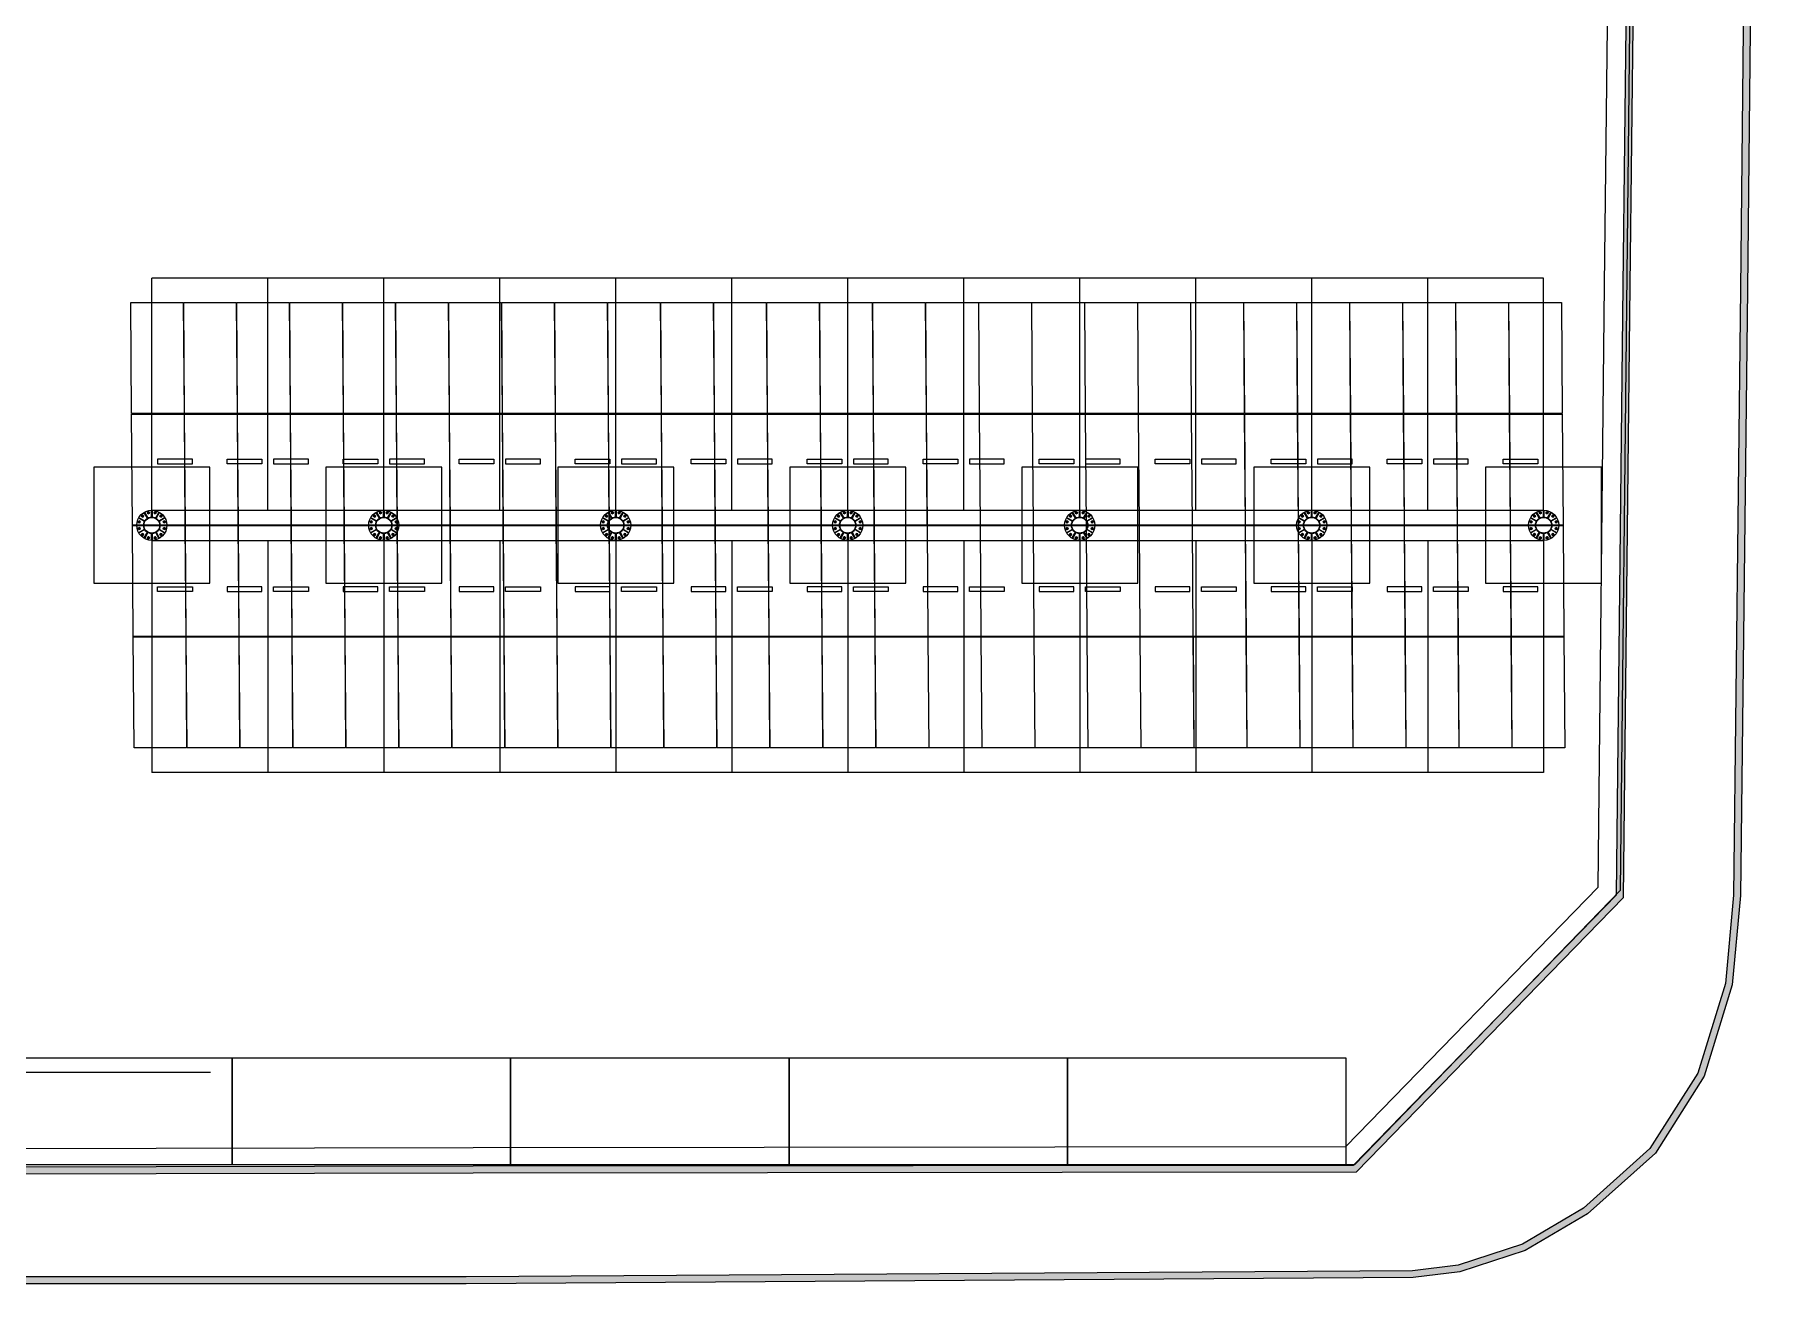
# Model space of a CAD drawing. Header units: millimetres. Extents: x 10297564 to 11610295, y -9287743 to -8409454.
# Drawn here: x 10778562 to 10815825, y -8914946 to -8888024 of the extents above; entities that cross this region are included whole.
import ezdxf

# ---------------------------------------------------------------- set-up
doc = ezdxf.new("R2010")
doc.units = ezdxf.units.MM
doc.header["$LTSCALE"] = 100
doc.layers.add('E-BACK', color=8, linetype='Continuous')
doc.layers.add('module', color=5, linetype='Continuous')

# ---------------------------------------------------------------- blocks, each defined once
blk = doc.blocks.new('ANCHOR_BOLT-PLAN-M24')
at = {"layer": 'E-BACK'}
for p, q in [((-26, 0), (26, 0)), ((-20, -4), (-18, 3)), ((0, 21), (-18, 10)), ((-18, 10), (-18, -10)), ((-13, 16), (-15, 12)), ((-13, 16), (-6, 17)), ((0, 26), (0, -26)), ((18, 10), (0, 21)), ((7, 20), (3, 19)), ((7, 20), (12, 14)), ((18, -10), (18, 10)), ((20, 4), (18, 7)), ((20, 4), (18, -3)), ((-20, -4), (-18, -7)), ((-18, -10), (0, -21)), ((-7, -20), (-12, -14)), ((-7, -20), (-3, -19)), ((0, -21), (18, -10)), ((13, -16), (6, -17)), ((13, -16), (15, -12))]:
    blk.add_line(p, q, dxfattribs=at)
for radius in [22, 12]:
    blk.add_circle((0, 0), radius, dxfattribs=at)
blk = doc.blocks.new('Arrow_Circle')
blk.add_circle((0, 0), 1)

msp = doc.modelspace()

# ---------------------------------------------------------------- hatches: boundary and pattern name
at = {"layer": 'E-BACK'}
h = msp.add_hatch(color=256, dxfattribs=at)
h.dxf.hatch_style = 1
h.paths.add_polyline_path([(10754972.2, -8914625.2), (10753359.7, -8912616.9), (10753401.9, -8912461.9), (10788013.7, -8912395.1), (10806992, -8912374.1), (10812659.3, -8906553.1), (10812799.4, -8893426), (10812994.8, -8877103.4), (10813205.5, -8860934.7), (10804992, -8853118.2), (10785278, -8853111.4), (10781653.4, -8853037.1), (10781673, -8852913), (10783439.7, -8850898.9), (10783912.2, -8850594.9), (10784209.8, -8850575.3), (10805334, -8850621.4), (10807001, -8850730.4), (10808546.4, -8851157.4), (10810122.2, -8851858.4), (10811654.8, -8852934.4), (10813387.6, -8854677.7), (10814704.7, -8856815.2), (10815393.6, -8858399.6), (10815825.1, -8860899), (10815644.2, -8877289.2), (10815483, -8893505.7), (10815329.7, -8906569.4), (10815154.5, -8908493), (10814549.5, -8910459.3), (10813495.7, -8912116), (10812034.7, -8913426.6), (10810691.3, -8914218.2), (10809278.5, -8914676.3), (10808273.1, -8914800.4), (10787863.6, -8914929.9), (10755702.2, -8914945.6), (10755210.5, -8914769)])
h.paths.add_polyline_path([(10755072.4, -8914510.5), (10753547.8, -8912611.6), (10788013.9, -8912545.1), (10807055.4, -8912524.1), (10812808.7, -8906614.7), (10812949.4, -8893427.7), (10813144.8, -8877105.2), (10813356.3, -8860871.2), (10805051.9, -8852968.2), (10785279.6, -8852961.4), (10781891, -8852891.9), (10783538.5, -8851013.6), (10783960.7, -8850742), (10784214.6, -8850725.3), (10805328.9, -8850771.4), (10806975.8, -8850879), (10808495.7, -8851299), (10810047.9, -8851989.5), (10811557.7, -8853049.6), (10813269, -8854771.2), (10814571.4, -8856884.8), (10815248.9, -8858442.8), (10815674.9, -8860911), (10815494.2, -8877287.7), (10815333.1, -8893504.1), (10815179.8, -8906561.7), (10815006.5, -8908463.8), (10814412.1, -8910395.9), (10813380.2, -8912018.1), (10811945.7, -8913305), (10810629.4, -8914080.6), (10809245.9, -8914529.2), (10808263.4, -8914650.5), (10787863.1, -8914779.9), (10755728.3, -8914795.6), (10755275.3, -8914632.8)], flags=16)

# ---------------------------------------------------------------- linework, layer by layer
for p, q in [((10813232.5, -8860880.6), (10812736.4, -8906458.5)), ((10812399.4, -8893421.5), (10812594.8, -8877098.4)), ((10812799.4, -8893426), (10812994.8, -8877103.4)), ((10812949.4, -8893427.7), (10813144.8, -8877105.2)), ((10815494.2, -8877287.7), (10815333.1, -8893504.1)), ((10815644.2, -8877289.2), (10815483, -8893505.7)), ((10812261, -8906388.8), (10812399.4, -8893421.5)), ((10812659.3, -8906553.1), (10812799.4, -8893426)), ((10812808.7, -8906614.7), (10812949.4, -8893427.7)), ((10815333.1, -8893504.1), (10815179.8, -8906561.7)), ((10815483, -8893505.7), (10815329.7, -8906569.4)), ((10806823, -8911974.3), (10812261, -8906388.8)), ((10806992, -8912374.1), (10812659.3, -8906553.1)), ((10812736.4, -8906458.5), (10807008.4, -8912367.8)), ((10815179.8, -8906561.7), (10815006.5, -8908463.8)), ((10815329.7, -8906569.4), (10815154.5, -8908493)), ((10807055.4, -8912524.1), (10812808.7, -8906614.7)), ((10815006.5, -8908463.8), (10814412.1, -8910395.9)), ((10815154.5, -8908493), (10814549.5, -8910459.3)), ((10814412.1, -8910395.9), (10813380.2, -8912018.1)), ((10814549.5, -8910459.3), (10813495.7, -8912116)), ((10753401.1, -8912061.9), (10788013.1, -8911995.1)), ((10788013.1, -8911995.1), (10806823, -8911974.3)), ((10813380.2, -8912018.1), (10811945.7, -8913305)), ((10813495.7, -8912116), (10812034.7, -8913426.6)), ((10807008.4, -8912367.8), (10740912.7, -8912367.8)), ((10753401.9, -8912461.9), (10788013.7, -8912395.1)), ((10788013.7, -8912395.1), (10806992, -8912374.1)), ((10788013.9, -8912545.1), (10807055.4, -8912524.1)), ((10753547.8, -8912611.6), (10788013.9, -8912545.1)), ((10811945.7, -8913305), (10810629.4, -8914080.6)), ((10812034.7, -8913426.6), (10810691.3, -8914218.2)), ((10810629.4, -8914080.6), (10809245.9, -8914529.2)), ((10810691.3, -8914218.2), (10809278.5, -8914676.3)), ((10808263.4, -8914650.5), (10787863.1, -8914779.9)), ((10809245.9, -8914529.2), (10808263.4, -8914650.5)), ((10809278.5, -8914676.3), (10808273.1, -8914800.4)), ((10787863.6, -8914929.9), (10755702.2, -8914945.6)), ((10787863.1, -8914779.9), (10755728.3, -8914795.6)), ((10808273.1, -8914800.4), (10787863.6, -8914929.9))]:
    msp.add_line(p, q, dxfattribs=at)
at = {"layer": 'E-BACK', "linetype": 'ByBlock', "ltscale": 1.8}
for p, q in [((10783588.4, -8893268.1), (10781088.4, -8893268.1)), ((10781088.4, -8898268.1), (10781088.4, -8893268.1)), ((10783588.4, -8898268.1), (10783588.4, -8893268.1)), ((10786088.4, -8893268.1), (10783588.4, -8893268.1)), ((10783588.4, -8898268.1), (10783588.4, -8893268.1)), ((10786088.4, -8898268.1), (10786088.4, -8893268.1)), ((10788588.4, -8893268.1), (10786088.4, -8893268.1)), ((10786088.4, -8898268.1), (10786088.4, -8893268.1)), ((10788588.4, -8898268.1), (10788588.4, -8893268.1)), ((10791088.4, -8893268.1), (10788588.4, -8893268.1)), ((10788588.4, -8898268.1), (10788588.4, -8893268.1)), ((10791088.4, -8898268.1), (10791088.4, -8893268.1)), ((10793588.4, -8893268.1), (10791088.4, -8893268.1)), ((10791088.4, -8898268.1), (10791088.4, -8893268.1)), ((10793588.4, -8898268.1), (10793588.4, -8893268.1)), ((10796088.4, -8893268.1), (10793588.4, -8893268.1)), ((10793588.4, -8898268.1), (10793588.4, -8893268.1)), ((10796088.4, -8898268.1), (10796088.4, -8893268.1)), ((10798588.4, -8893268.1), (10796088.4, -8893268.1)), ((10796088.4, -8898268.1), (10796088.4, -8893268.1)), ((10798588.4, -8898268.1), (10798588.4, -8893268.1)), ((10801088.4, -8893268.1), (10798588.4, -8893268.1)), ((10798588.4, -8898268.1), (10798588.4, -8893268.1)), ((10801088.4, -8898268.1), (10801088.4, -8893268.1)), ((10803588.4, -8893268.1), (10801088.4, -8893268.1)), ((10801088.4, -8898268.1), (10801088.4, -8893268.1)), ((10803588.4, -8898268.1), (10803588.4, -8893268.1)), ((10806088.4, -8893268.1), (10803588.4, -8893268.1)), ((10803588.4, -8898268.1), (10803588.4, -8893268.1)), ((10806088.4, -8898268.1), (10806088.4, -8893268.1)), ((10808588.4, -8893268.1), (10806088.4, -8893268.1)), ((10806088.4, -8898268.1), (10806088.4, -8893268.1)), ((10808588.4, -8898268.1), (10808588.4, -8893268.1)), ((10811088.4, -8893268.1), (10808588.4, -8893268.1)), ((10808588.4, -8898268.1), (10808588.4, -8893268.1)), ((10811088.4, -8898268.1), (10811088.4, -8893268.1)), ((10781963.4, -8897168.1), (10781213.4, -8897168.1)), ((10781213.4, -8897168.1), (10781213.4, -8897268.1)), ((10781963.4, -8897268.1), (10781963.4, -8897168.1)), ((10782713.4, -8897168.1), (10783463.4, -8897168.1)), ((10782713.4, -8897268.1), (10782713.4, -8897168.1)), ((10783463.4, -8897168.1), (10783463.4, -8897268.1)), ((10784463.4, -8897168.1), (10783713.4, -8897168.1)), ((10783713.4, -8897168.1), (10783713.4, -8897268.1)), ((10784463.4, -8897268.1), (10784463.4, -8897168.1)), ((10785213.4, -8897168.1), (10785963.4, -8897168.1)), ((10785213.4, -8897268.1), (10785213.4, -8897168.1)), ((10785963.4, -8897168.1), (10785963.4, -8897268.1)), ((10786963.4, -8897168.1), (10786213.4, -8897168.1)), ((10786213.4, -8897168.1), (10786213.4, -8897268.1)), ((10786963.4, -8897268.1), (10786963.4, -8897168.1)), ((10787713.4, -8897168.1), (10788463.4, -8897168.1)), ((10787713.4, -8897268.1), (10787713.4, -8897168.1)), ((10788463.4, -8897168.1), (10788463.4, -8897268.1)), ((10789463.4, -8897168.1), (10788713.4, -8897168.1)), ((10788713.4, -8897168.1), (10788713.4, -8897268.1)), ((10789463.4, -8897268.1), (10789463.4, -8897168.1)), ((10790213.4, -8897168.1), (10790963.4, -8897168.1)), ((10790213.4, -8897268.1), (10790213.4, -8897168.1)), ((10790963.4, -8897168.1), (10790963.4, -8897268.1)), ((10791963.4, -8897168.1), (10791213.4, -8897168.1)), ((10791213.4, -8897168.1), (10791213.4, -8897268.1)), ((10791963.4, -8897268.1), (10791963.4, -8897168.1)), ((10792713.4, -8897168.1), (10793463.4, -8897168.1)), ((10792713.4, -8897268.1), (10792713.4, -8897168.1)), ((10793463.4, -8897168.1), (10793463.4, -8897268.1)), ((10794463.4, -8897168.1), (10793713.4, -8897168.1)), ((10793713.4, -8897168.1), (10793713.4, -8897268.1)), ((10794463.4, -8897268.1), (10794463.4, -8897168.1)), ((10795213.4, -8897168.1), (10795963.4, -8897168.1)), ((10795213.4, -8897268.1), (10795213.4, -8897168.1)), ((10795963.4, -8897168.1), (10795963.4, -8897268.1)), ((10796963.4, -8897168.1), (10796213.4, -8897168.1)), ((10796213.4, -8897168.1), (10796213.4, -8897268.1)), ((10796963.4, -8897268.1), (10796963.4, -8897168.1)), ((10797713.4, -8897168.1), (10798463.4, -8897168.1)), ((10797713.4, -8897268.1), (10797713.4, -8897168.1)), ((10798463.4, -8897168.1), (10798463.4, -8897268.1)), ((10799463.4, -8897168.1), (10798713.4, -8897168.1)), ((10798713.4, -8897168.1), (10798713.4, -8897268.1)), ((10799463.4, -8897268.1), (10799463.4, -8897168.1)), ((10800213.4, -8897168.1), (10800963.4, -8897168.1)), ((10800213.4, -8897268.1), (10800213.4, -8897168.1)), ((10800963.4, -8897168.1), (10800963.4, -8897268.1)), ((10801963.4, -8897168.1), (10801213.4, -8897168.1)), ((10801213.4, -8897168.1), (10801213.4, -8897268.1)), ((10801963.4, -8897268.1), (10801963.4, -8897168.1)), ((10802713.4, -8897168.1), (10803463.4, -8897168.1)), ((10802713.4, -8897268.1), (10802713.4, -8897168.1)), ((10803463.4, -8897168.1), (10803463.4, -8897268.1)), ((10804463.4, -8897168.1), (10803713.4, -8897168.1)), ((10803713.4, -8897168.1), (10803713.4, -8897268.1)), ((10804463.4, -8897268.1), (10804463.4, -8897168.1)), ((10805213.4, -8897168.1), (10805963.4, -8897168.1)), ((10805213.4, -8897268.1), (10805213.4, -8897168.1)), ((10805963.4, -8897168.1), (10805963.4, -8897268.1)), ((10806963.4, -8897168.1), (10806213.4, -8897168.1)), ((10806213.4, -8897168.1), (10806213.4, -8897268.1)), ((10806963.4, -8897268.1), (10806963.4, -8897168.1)), ((10807713.4, -8897168.1), (10808463.4, -8897168.1)), ((10807713.4, -8897268.1), (10807713.4, -8897168.1)), ((10808463.4, -8897168.1), (10808463.4, -8897268.1)), ((10809463.4, -8897168.1), (10808713.4, -8897168.1)), ((10808713.4, -8897168.1), (10808713.4, -8897268.1)), ((10809463.4, -8897268.1), (10809463.4, -8897168.1)), ((10810213.4, -8897168.1), (10810963.4, -8897168.1)), ((10810213.4, -8897268.1), (10810213.4, -8897168.1)), ((10810963.4, -8897168.1), (10810963.4, -8897268.1)), ((10781213.4, -8897268.1), (10781963.4, -8897268.1)), ((10783463.4, -8897268.1), (10782713.4, -8897268.1)), ((10783713.4, -8897268.1), (10784463.4, -8897268.1)), ((10785963.4, -8897268.1), (10785213.4, -8897268.1)), ((10786213.4, -8897268.1), (10786963.4, -8897268.1)), ((10788463.4, -8897268.1), (10787713.4, -8897268.1)), ((10788713.4, -8897268.1), (10789463.4, -8897268.1)), ((10790963.4, -8897268.1), (10790213.4, -8897268.1)), ((10791213.4, -8897268.1), (10791963.4, -8897268.1)), ((10793463.4, -8897268.1), (10792713.4, -8897268.1)), ((10793713.4, -8897268.1), (10794463.4, -8897268.1)), ((10795963.4, -8897268.1), (10795213.4, -8897268.1)), ((10796213.4, -8897268.1), (10796963.4, -8897268.1)), ((10798463.4, -8897268.1), (10797713.4, -8897268.1)), ((10798713.4, -8897268.1), (10799463.4, -8897268.1)), ((10800963.4, -8897268.1), (10800213.4, -8897268.1)), ((10801213.4, -8897268.1), (10801963.4, -8897268.1)), ((10803463.4, -8897268.1), (10802713.4, -8897268.1)), ((10803713.4, -8897268.1), (10804463.4, -8897268.1)), ((10805963.4, -8897268.1), (10805213.4, -8897268.1)), ((10806213.4, -8897268.1), (10806963.4, -8897268.1)), ((10808463.4, -8897268.1), (10807713.4, -8897268.1)), ((10808713.4, -8897268.1), (10809463.4, -8897268.1)), ((10810963.4, -8897268.1), (10810213.4, -8897268.1)), ((10781088.4, -8898268.1), (10783588.4, -8898268.1)), ((10783588.4, -8898268.1), (10786088.4, -8898268.1)), ((10786088.4, -8898268.1), (10788588.4, -8898268.1)), ((10788588.4, -8898268.1), (10791088.4, -8898268.1)), ((10791088.4, -8898268.1), (10793588.4, -8898268.1)), ((10793588.4, -8898268.1), (10796088.4, -8898268.1)), ((10796088.4, -8898268.1), (10798588.4, -8898268.1)), ((10798588.4, -8898268.1), (10801088.4, -8898268.1)), ((10801088.4, -8898268.1), (10803588.4, -8898268.1)), ((10803588.4, -8898268.1), (10806088.4, -8898268.1)), ((10806088.4, -8898268.1), (10808588.4, -8898268.1)), ((10808588.4, -8898268.1), (10811088.4, -8898268.1)), ((10781088.4, -8898918.1), (10783588.4, -8898918.1)), ((10781088.4, -8898918.1), (10781088.4, -8903918.1)), ((10783588.4, -8898918.1), (10783588.4, -8903918.1)), ((10783588.4, -8898918.1), (10786088.4, -8898918.1)), ((10783588.4, -8898918.1), (10783588.4, -8903918.1)), ((10786088.4, -8898918.1), (10786088.4, -8903918.1)), ((10786088.4, -8898918.1), (10788588.4, -8898918.1)), ((10786088.4, -8898918.1), (10786088.4, -8903918.1)), ((10788588.4, -8898918.1), (10788588.4, -8903918.1)), ((10788588.4, -8898918.1), (10791088.4, -8898918.1)), ((10788588.4, -8898918.1), (10788588.4, -8903918.1)), ((10791088.4, -8898918.1), (10791088.4, -8903918.1)), ((10791088.4, -8898918.1), (10793588.4, -8898918.1)), ((10791088.4, -8898918.1), (10791088.4, -8903918.1)), ((10793588.4, -8898918.1), (10793588.4, -8903918.1)), ((10793588.4, -8898918.1), (10796088.4, -8898918.1)), ((10793588.4, -8898918.1), (10793588.4, -8903918.1)), ((10796088.4, -8898918.1), (10796088.4, -8903918.1)), ((10796088.4, -8898918.1), (10798588.4, -8898918.1)), ((10796088.4, -8898918.1), (10796088.4, -8903918.1)), ((10798588.4, -8898918.1), (10798588.4, -8903918.1)), ((10798588.4, -8898918.1), (10801088.4, -8898918.1)), ((10798588.4, -8898918.1), (10798588.4, -8903918.1)), ((10801088.4, -8898918.1), (10801088.4, -8903918.1)), ((10801088.4, -8898918.1), (10803588.4, -8898918.1)), ((10801088.4, -8898918.1), (10801088.4, -8903918.1)), ((10803588.4, -8898918.1), (10803588.4, -8903918.1)), ((10803588.4, -8898918.1), (10806088.4, -8898918.1)), ((10803588.4, -8898918.1), (10803588.4, -8903918.1)), ((10806088.4, -8898918.1), (10806088.4, -8903918.1)), ((10806088.4, -8898918.1), (10808588.4, -8898918.1)), ((10806088.4, -8898918.1), (10806088.4, -8903918.1)), ((10808588.4, -8898918.1), (10808588.4, -8903918.1)), ((10808588.4, -8898918.1), (10811088.4, -8898918.1)), ((10808588.4, -8898918.1), (10808588.4, -8903918.1)), ((10811088.4, -8898918.1), (10811088.4, -8903918.1)), ((10781213.4, -8900018.1), (10781213.4, -8899918.1)), ((10781213.4, -8899918.1), (10781963.4, -8899918.1)), ((10781963.4, -8900018.1), (10781213.4, -8900018.1)), ((10781963.4, -8899918.1), (10781963.4, -8900018.1)), ((10783463.4, -8899918.1), (10782713.4, -8899918.1)), ((10782713.4, -8899918.1), (10782713.4, -8900018.1)), ((10782713.4, -8900018.1), (10783463.4, -8900018.1)), ((10783463.4, -8900018.1), (10783463.4, -8899918.1)), ((10783713.4, -8900018.1), (10783713.4, -8899918.1)), ((10783713.4, -8899918.1), (10784463.4, -8899918.1)), ((10784463.4, -8900018.1), (10783713.4, -8900018.1)), ((10784463.4, -8899918.1), (10784463.4, -8900018.1)), ((10785963.4, -8899918.1), (10785213.4, -8899918.1)), ((10785213.4, -8899918.1), (10785213.4, -8900018.1)), ((10785213.4, -8900018.1), (10785963.4, -8900018.1)), ((10785963.4, -8900018.1), (10785963.4, -8899918.1)), ((10786213.4, -8900018.1), (10786213.4, -8899918.1)), ((10786213.4, -8899918.1), (10786963.4, -8899918.1)), ((10786963.4, -8900018.1), (10786213.4, -8900018.1)), ((10786963.4, -8899918.1), (10786963.4, -8900018.1)), ((10788463.4, -8899918.1), (10787713.4, -8899918.1)), ((10787713.4, -8899918.1), (10787713.4, -8900018.1)), ((10787713.4, -8900018.1), (10788463.4, -8900018.1)), ((10788463.4, -8900018.1), (10788463.4, -8899918.1)), ((10788713.4, -8900018.1), (10788713.4, -8899918.1)), ((10788713.4, -8899918.1), (10789463.4, -8899918.1)), ((10789463.4, -8900018.1), (10788713.4, -8900018.1)), ((10789463.4, -8899918.1), (10789463.4, -8900018.1)), ((10790963.4, -8899918.1), (10790213.4, -8899918.1)), ((10790213.4, -8899918.1), (10790213.4, -8900018.1)), ((10790213.4, -8900018.1), (10790963.4, -8900018.1)), ((10790963.4, -8900018.1), (10790963.4, -8899918.1)), ((10791213.4, -8900018.1), (10791213.4, -8899918.1)), ((10791213.4, -8899918.1), (10791963.4, -8899918.1)), ((10791963.4, -8900018.1), (10791213.4, -8900018.1)), ((10791963.4, -8899918.1), (10791963.4, -8900018.1)), ((10793463.4, -8899918.1), (10792713.4, -8899918.1)), ((10792713.4, -8899918.1), (10792713.4, -8900018.1)), ((10792713.4, -8900018.1), (10793463.4, -8900018.1)), ((10793463.4, -8900018.1), (10793463.4, -8899918.1)), ((10793713.4, -8900018.1), (10793713.4, -8899918.1)), ((10793713.4, -8899918.1), (10794463.4, -8899918.1)), ((10794463.4, -8900018.1), (10793713.4, -8900018.1)), ((10794463.4, -8899918.1), (10794463.4, -8900018.1)), ((10795963.4, -8899918.1), (10795213.4, -8899918.1)), ((10795213.4, -8899918.1), (10795213.4, -8900018.1)), ((10795213.4, -8900018.1), (10795963.4, -8900018.1)), ((10795963.4, -8900018.1), (10795963.4, -8899918.1)), ((10796213.4, -8900018.1), (10796213.4, -8899918.1)), ((10796213.4, -8899918.1), (10796963.4, -8899918.1)), ((10796963.4, -8900018.1), (10796213.4, -8900018.1)), ((10796963.4, -8899918.1), (10796963.4, -8900018.1)), ((10798463.4, -8899918.1), (10797713.4, -8899918.1)), ((10797713.4, -8899918.1), (10797713.4, -8900018.1)), ((10797713.4, -8900018.1), (10798463.4, -8900018.1)), ((10798463.4, -8900018.1), (10798463.4, -8899918.1)), ((10798713.4, -8900018.1), (10798713.4, -8899918.1)), ((10798713.4, -8899918.1), (10799463.4, -8899918.1)), ((10799463.4, -8900018.1), (10798713.4, -8900018.1)), ((10799463.4, -8899918.1), (10799463.4, -8900018.1)), ((10800963.4, -8899918.1), (10800213.4, -8899918.1)), ((10800213.4, -8899918.1), (10800213.4, -8900018.1)), ((10800213.4, -8900018.1), (10800963.4, -8900018.1)), ((10800963.4, -8900018.1), (10800963.4, -8899918.1)), ((10801213.4, -8900018.1), (10801213.4, -8899918.1)), ((10801213.4, -8899918.1), (10801963.4, -8899918.1)), ((10801963.4, -8900018.1), (10801213.4, -8900018.1)), ((10801963.4, -8899918.1), (10801963.4, -8900018.1)), ((10803463.4, -8899918.1), (10802713.4, -8899918.1)), ((10802713.4, -8899918.1), (10802713.4, -8900018.1)), ((10802713.4, -8900018.1), (10803463.4, -8900018.1)), ((10803463.4, -8900018.1), (10803463.4, -8899918.1)), ((10803713.4, -8900018.1), (10803713.4, -8899918.1)), ((10803713.4, -8899918.1), (10804463.4, -8899918.1)), ((10804463.4, -8900018.1), (10803713.4, -8900018.1)), ((10804463.4, -8899918.1), (10804463.4, -8900018.1)), ((10805963.4, -8899918.1), (10805213.4, -8899918.1)), ((10805213.4, -8899918.1), (10805213.4, -8900018.1)), ((10805213.4, -8900018.1), (10805963.4, -8900018.1)), ((10805963.4, -8900018.1), (10805963.4, -8899918.1)), ((10806213.4, -8900018.1), (10806213.4, -8899918.1)), ((10806213.4, -8899918.1), (10806963.4, -8899918.1)), ((10806963.4, -8900018.1), (10806213.4, -8900018.1)), ((10806963.4, -8899918.1), (10806963.4, -8900018.1)), ((10808463.4, -8899918.1), (10807713.4, -8899918.1)), ((10807713.4, -8899918.1), (10807713.4, -8900018.1)), ((10807713.4, -8900018.1), (10808463.4, -8900018.1)), ((10808463.4, -8900018.1), (10808463.4, -8899918.1)), ((10808713.4, -8900018.1), (10808713.4, -8899918.1)), ((10808713.4, -8899918.1), (10809463.4, -8899918.1)), ((10809463.4, -8900018.1), (10808713.4, -8900018.1)), ((10809463.4, -8899918.1), (10809463.4, -8900018.1)), ((10810963.4, -8899918.1), (10810213.4, -8899918.1)), ((10810213.4, -8899918.1), (10810213.4, -8900018.1)), ((10810213.4, -8900018.1), (10810963.4, -8900018.1)), ((10810963.4, -8900018.1), (10810963.4, -8899918.1)), ((10783588.4, -8903918.1), (10781088.4, -8903918.1)), ((10786088.4, -8903918.1), (10783588.4, -8903918.1)), ((10788588.4, -8903918.1), (10786088.4, -8903918.1)), ((10791088.4, -8903918.1), (10788588.4, -8903918.1)), ((10793588.4, -8903918.1), (10791088.4, -8903918.1)), ((10796088.4, -8903918.1), (10793588.4, -8903918.1)), ((10798588.4, -8903918.1), (10796088.4, -8903918.1)), ((10801088.4, -8903918.1), (10798588.4, -8903918.1)), ((10803588.4, -8903918.1), (10801088.4, -8903918.1)), ((10806088.4, -8903918.1), (10803588.4, -8903918.1)), ((10808588.4, -8903918.1), (10806088.4, -8903918.1)), ((10811088.4, -8903918.1), (10808588.4, -8903918.1))]:
    msp.add_line(p, q, dxfattribs=at)
at = {"layer": 'E-BACK', "linetype": 'Continuous', "ltscale": 2}
for p, q in [((10776823, -8910067.8), (10782823, -8910067.8)), ((10782823, -8910067.8), (10782823, -8912367.8)), ((10782823, -8910067.8), (10788823, -8910067.8)), ((10782823, -8912367.8), (10782823, -8910067.8)), ((10788823, -8910067.8), (10788823, -8912367.8)), ((10788823, -8910067.8), (10794823, -8910067.8)), ((10788823, -8912367.8), (10788823, -8910067.8)), ((10794823, -8910067.8), (10794823, -8912367.8)), ((10794823, -8910067.8), (10800823, -8910067.8)), ((10794823, -8912367.8), (10794823, -8910067.8)), ((10800823, -8910067.8), (10800823, -8912367.8)), ((10800823, -8910067.8), (10806823, -8910067.8)), ((10800823, -8912367.8), (10800823, -8910067.8)), ((10806823, -8910067.8), (10806823, -8912367.8)), ((10782823, -8912367.8), (10776823, -8912367.8)), ((10788823, -8912367.8), (10782823, -8912367.8)), ((10794823, -8912367.8), (10788823, -8912367.8)), ((10800823, -8912367.8), (10794823, -8912367.8)), ((10806823, -8912367.8), (10800823, -8912367.8))]:
    msp.add_line(p, q, dxfattribs=at)
at = {"layer": 'E-BACK', "linetype": 'Continuous'}
msp.add_line((10758664.1, -8910371.4), (10782352, -8910372.3), dxfattribs=at)
at = {"layer": 'E-BACK'}
for points in [[(10779838.4, -8899843.1), (10782338.4, -8899843.1), (10782338.4, -8897343.1), (10779838.4, -8897343.1)], [(10784838.4, -8899843.1), (10787338.4, -8899843.1), (10787338.4, -8897343.1), (10784838.4, -8897343.1)], [(10789838.4, -8899843.1), (10792338.4, -8899843.1), (10792338.4, -8897343.1), (10789838.4, -8897343.1)], [(10794838.4, -8899843.1), (10797338.4, -8899843.1), (10797338.4, -8897343.1), (10794838.4, -8897343.1)], [(10799838.4, -8899843.1), (10802338.4, -8899843.1), (10802338.4, -8897343.1), (10799838.4, -8897343.1)], [(10804838.4, -8899843.1), (10807338.4, -8899843.1), (10807338.4, -8897343.1), (10804838.4, -8897343.1)], [(10809838.4, -8899843.1), (10812338.4, -8899843.1), (10812338.4, -8897343.1), (10809838.4, -8897343.1)]]:
    msp.add_lwpolyline(points, close=True, dxfattribs=at)
for points in [[(10781004.7, -8898436.1), (10780994.3, -8898442.1), (10780925.7, -8898323.3), (10780936.1, -8898317.3), (10781004.7, -8898436.1)], [(10781094.4, -8898415.3), (10781082.4, -8898415.3), (10781082.4, -8898278.1), (10781094.4, -8898278.1), (10781094.4, -8898415.3)], [(10781182.5, -8898442.1), (10781172.1, -8898436.1), (10781240.7, -8898317.3), (10781251.1, -8898323.3), (10781182.5, -8898442.1)], [(10786004.7, -8898436.1), (10785994.3, -8898442.1), (10785925.7, -8898323.3), (10785936.1, -8898317.3), (10786004.7, -8898436.1)], [(10786094.4, -8898415.3), (10786082.4, -8898415.3), (10786082.4, -8898278.1), (10786094.4, -8898278.1), (10786094.4, -8898415.3)], [(10786182.5, -8898442.1), (10786172.1, -8898436.1), (10786240.7, -8898317.3), (10786251.1, -8898323.3), (10786182.5, -8898442.1)], [(10791004.7, -8898436.1), (10790994.3, -8898442.1), (10790925.7, -8898323.3), (10790936.1, -8898317.3), (10791004.7, -8898436.1)], [(10791094.4, -8898415.3), (10791082.4, -8898415.3), (10791082.4, -8898278.1), (10791094.4, -8898278.1), (10791094.4, -8898415.3)], [(10791182.5, -8898442.1), (10791172.1, -8898436.1), (10791240.7, -8898317.3), (10791251.1, -8898323.3), (10791182.5, -8898442.1)], [(10796004.7, -8898436.1), (10795994.3, -8898442.1), (10795925.7, -8898323.3), (10795936.1, -8898317.3), (10796004.7, -8898436.1)], [(10796094.4, -8898415.3), (10796082.4, -8898415.3), (10796082.4, -8898278.1), (10796094.4, -8898278.1), (10796094.4, -8898415.3)], [(10796182.5, -8898442.1), (10796172.1, -8898436.1), (10796240.7, -8898317.3), (10796251.1, -8898323.3), (10796182.5, -8898442.1)], [(10801004.7, -8898436.1), (10800994.3, -8898442.1), (10800925.7, -8898323.3), (10800936.1, -8898317.3), (10801004.7, -8898436.1)], [(10801094.4, -8898415.3), (10801082.4, -8898415.3), (10801082.4, -8898278.1), (10801094.4, -8898278.1), (10801094.4, -8898415.3)], [(10801182.5, -8898442.1), (10801172.1, -8898436.1), (10801240.7, -8898317.3), (10801251.1, -8898323.3), (10801182.5, -8898442.1)], [(10806004.7, -8898436.1), (10805994.3, -8898442.1), (10805925.7, -8898323.3), (10805936.1, -8898317.3), (10806004.7, -8898436.1)], [(10806094.4, -8898415.3), (10806082.4, -8898415.3), (10806082.4, -8898278.1), (10806094.4, -8898278.1), (10806094.4, -8898415.3)], [(10806182.5, -8898442.1), (10806172.1, -8898436.1), (10806240.7, -8898317.3), (10806251.1, -8898323.3), (10806182.5, -8898442.1)], [(10811004.7, -8898436.1), (10810994.3, -8898442.1), (10810925.7, -8898323.3), (10810936.1, -8898317.3), (10811004.7, -8898436.1)], [(10811094.4, -8898415.3), (10811082.4, -8898415.3), (10811082.4, -8898278.1), (10811094.4, -8898278.1), (10811094.4, -8898415.3)], [(10811182.5, -8898442.1), (10811172.1, -8898436.1), (10811240.7, -8898317.3), (10811251.1, -8898323.3), (10811182.5, -8898442.1)], [(10780910.6, -8898587.1), (10780910.6, -8898599.1), (10780773.4, -8898599.1), (10780773.4, -8898587.1), (10780910.6, -8898587.1)], [(10780937.4, -8898499), (10780931.4, -8898509.4), (10780812.6, -8898440.8), (10780818.6, -8898430.4), (10780937.4, -8898499)], [(10780931.4, -8898676.8), (10780937.4, -8898687.2), (10780818.6, -8898755.8), (10780812.6, -8898745.4), (10780931.4, -8898676.8)], [(10780994.3, -8898744.1), (10781004.7, -8898750.1), (10780936.1, -8898868.9), (10780925.7, -8898862.9), (10780994.3, -8898744.1)], [(10781172.1, -8898750.1), (10781182.5, -8898744.1), (10781251.1, -8898862.9), (10781240.7, -8898868.9), (10781172.1, -8898750.1)], [(10781245.4, -8898509.4), (10781239.4, -8898499), (10781358.2, -8898430.4), (10781364.2, -8898440.8), (10781245.4, -8898509.4)], [(10781239.4, -8898687.2), (10781245.4, -8898676.8), (10781364.2, -8898745.4), (10781358.2, -8898755.8), (10781239.4, -8898687.2)], [(10781266.2, -8898599.1), (10781266.2, -8898587.1), (10781403.4, -8898587.1), (10781403.4, -8898599.1), (10781266.2, -8898599.1)], [(10785910.6, -8898587.1), (10785910.6, -8898599.1), (10785773.4, -8898599.1), (10785773.4, -8898587.1), (10785910.6, -8898587.1)], [(10785937.4, -8898499), (10785931.4, -8898509.4), (10785812.6, -8898440.8), (10785818.6, -8898430.4), (10785937.4, -8898499)], [(10785931.4, -8898676.8), (10785937.4, -8898687.2), (10785818.6, -8898755.8), (10785812.6, -8898745.4), (10785931.4, -8898676.8)], [(10785994.3, -8898744.1), (10786004.7, -8898750.1), (10785936.1, -8898868.9), (10785925.7, -8898862.9), (10785994.3, -8898744.1)], [(10786172.1, -8898750.1), (10786182.5, -8898744.1), (10786251.1, -8898862.9), (10786240.7, -8898868.9), (10786172.1, -8898750.1)], [(10786245.4, -8898509.4), (10786239.4, -8898499), (10786358.2, -8898430.4), (10786364.2, -8898440.8), (10786245.4, -8898509.4)], [(10786239.4, -8898687.2), (10786245.4, -8898676.8), (10786364.2, -8898745.4), (10786358.2, -8898755.8), (10786239.4, -8898687.2)], [(10786266.2, -8898599.1), (10786266.2, -8898587.1), (10786403.4, -8898587.1), (10786403.4, -8898599.1), (10786266.2, -8898599.1)], [(10790910.6, -8898587.1), (10790910.6, -8898599.1), (10790773.4, -8898599.1), (10790773.4, -8898587.1), (10790910.6, -8898587.1)], [(10790937.4, -8898499), (10790931.4, -8898509.4), (10790812.6, -8898440.8), (10790818.6, -8898430.4), (10790937.4, -8898499)], [(10790931.4, -8898676.8), (10790937.4, -8898687.2), (10790818.6, -8898755.8), (10790812.6, -8898745.4), (10790931.4, -8898676.8)], [(10790994.3, -8898744.1), (10791004.7, -8898750.1), (10790936.1, -8898868.9), (10790925.7, -8898862.9), (10790994.3, -8898744.1)], [(10791172.1, -8898750.1), (10791182.5, -8898744.1), (10791251.1, -8898862.9), (10791240.7, -8898868.9), (10791172.1, -8898750.1)], [(10791245.4, -8898509.4), (10791239.4, -8898499), (10791358.2, -8898430.4), (10791364.2, -8898440.8), (10791245.4, -8898509.4)], [(10791239.4, -8898687.2), (10791245.4, -8898676.8), (10791364.2, -8898745.4), (10791358.2, -8898755.8), (10791239.4, -8898687.2)], [(10791266.2, -8898599.1), (10791266.2, -8898587.1), (10791403.4, -8898587.1), (10791403.4, -8898599.1), (10791266.2, -8898599.1)], [(10795910.6, -8898587.1), (10795910.6, -8898599.1), (10795773.4, -8898599.1), (10795773.4, -8898587.1), (10795910.6, -8898587.1)], [(10795937.4, -8898499), (10795931.4, -8898509.4), (10795812.6, -8898440.8), (10795818.6, -8898430.4), (10795937.4, -8898499)], [(10795931.4, -8898676.8), (10795937.4, -8898687.2), (10795818.6, -8898755.8), (10795812.6, -8898745.4), (10795931.4, -8898676.8)], [(10795994.3, -8898744.1), (10796004.7, -8898750.1), (10795936.1, -8898868.9), (10795925.7, -8898862.9), (10795994.3, -8898744.1)], [(10796172.1, -8898750.1), (10796182.5, -8898744.1), (10796251.1, -8898862.9), (10796240.7, -8898868.9), (10796172.1, -8898750.1)], [(10796245.4, -8898509.4), (10796239.4, -8898499), (10796358.2, -8898430.4), (10796364.2, -8898440.8), (10796245.4, -8898509.4)], [(10796239.4, -8898687.2), (10796245.4, -8898676.8), (10796364.2, -8898745.4), (10796358.2, -8898755.8), (10796239.4, -8898687.2)], [(10796266.2, -8898599.1), (10796266.2, -8898587.1), (10796403.4, -8898587.1), (10796403.4, -8898599.1), (10796266.2, -8898599.1)], [(10800910.6, -8898587.1), (10800910.6, -8898599.1), (10800773.4, -8898599.1), (10800773.4, -8898587.1), (10800910.6, -8898587.1)], [(10800937.4, -8898499), (10800931.4, -8898509.4), (10800812.6, -8898440.8), (10800818.6, -8898430.4), (10800937.4, -8898499)], [(10800931.4, -8898676.8), (10800937.4, -8898687.2), (10800818.6, -8898755.8), (10800812.6, -8898745.4), (10800931.4, -8898676.8)], [(10800994.3, -8898744.1), (10801004.7, -8898750.1), (10800936.1, -8898868.9), (10800925.7, -8898862.9), (10800994.3, -8898744.1)], [(10801172.1, -8898750.1), (10801182.5, -8898744.1), (10801251.1, -8898862.9), (10801240.7, -8898868.9), (10801172.1, -8898750.1)], [(10801245.4, -8898509.4), (10801239.4, -8898499), (10801358.2, -8898430.4), (10801364.2, -8898440.8), (10801245.4, -8898509.4)], [(10801239.4, -8898687.2), (10801245.4, -8898676.8), (10801364.2, -8898745.4), (10801358.2, -8898755.8), (10801239.4, -8898687.2)], [(10801266.2, -8898599.1), (10801266.2, -8898587.1), (10801403.4, -8898587.1), (10801403.4, -8898599.1), (10801266.2, -8898599.1)], [(10805910.6, -8898587.1), (10805910.6, -8898599.1), (10805773.4, -8898599.1), (10805773.4, -8898587.1), (10805910.6, -8898587.1)], [(10805937.4, -8898499), (10805931.4, -8898509.4), (10805812.6, -8898440.8), (10805818.6, -8898430.4), (10805937.4, -8898499)], [(10805931.4, -8898676.8), (10805937.4, -8898687.2), (10805818.6, -8898755.8), (10805812.6, -8898745.4), (10805931.4, -8898676.8)], [(10805994.3, -8898744.1), (10806004.7, -8898750.1), (10805936.1, -8898868.9), (10805925.7, -8898862.9), (10805994.3, -8898744.1)], [(10806172.1, -8898750.1), (10806182.5, -8898744.1), (10806251.1, -8898862.9), (10806240.7, -8898868.9), (10806172.1, -8898750.1)], [(10806245.4, -8898509.4), (10806239.4, -8898499), (10806358.2, -8898430.4), (10806364.2, -8898440.8), (10806245.4, -8898509.4)], [(10806239.4, -8898687.2), (10806245.4, -8898676.8), (10806364.2, -8898745.4), (10806358.2, -8898755.8), (10806239.4, -8898687.2)], [(10806266.2, -8898599.1), (10806266.2, -8898587.1), (10806403.4, -8898587.1), (10806403.4, -8898599.1), (10806266.2, -8898599.1)], [(10810910.6, -8898587.1), (10810910.6, -8898599.1), (10810773.4, -8898599.1), (10810773.4, -8898587.1), (10810910.6, -8898587.1)], [(10810937.4, -8898499), (10810931.4, -8898509.4), (10810812.6, -8898440.8), (10810818.6, -8898430.4), (10810937.4, -8898499)], [(10810931.4, -8898676.8), (10810937.4, -8898687.2), (10810818.6, -8898755.8), (10810812.6, -8898745.4), (10810931.4, -8898676.8)], [(10810994.3, -8898744.1), (10811004.7, -8898750.1), (10810936.1, -8898868.9), (10810925.7, -8898862.9), (10810994.3, -8898744.1)], [(10811172.1, -8898750.1), (10811182.5, -8898744.1), (10811251.1, -8898862.9), (10811240.7, -8898868.9), (10811172.1, -8898750.1)], [(10811245.4, -8898509.4), (10811239.4, -8898499), (10811358.2, -8898430.4), (10811364.2, -8898440.8), (10811245.4, -8898509.4)], [(10811239.4, -8898687.2), (10811245.4, -8898676.8), (10811364.2, -8898745.4), (10811358.2, -8898755.8), (10811239.4, -8898687.2)], [(10811266.2, -8898599.1), (10811266.2, -8898587.1), (10811403.4, -8898587.1), (10811403.4, -8898599.1), (10811266.2, -8898599.1)], [(10781082.4, -8898770.9), (10781094.4, -8898770.9), (10781094.4, -8898908.1), (10781082.4, -8898908.1), (10781082.4, -8898770.9)], [(10786082.4, -8898770.9), (10786094.4, -8898770.9), (10786094.4, -8898908.1), (10786082.4, -8898908.1), (10786082.4, -8898770.9)], [(10791082.4, -8898770.9), (10791094.4, -8898770.9), (10791094.4, -8898908.1), (10791082.4, -8898908.1), (10791082.4, -8898770.9)], [(10796082.4, -8898770.9), (10796094.4, -8898770.9), (10796094.4, -8898908.1), (10796082.4, -8898908.1), (10796082.4, -8898770.9)], [(10801082.4, -8898770.9), (10801094.4, -8898770.9), (10801094.4, -8898908.1), (10801082.4, -8898908.1), (10801082.4, -8898770.9)], [(10806082.4, -8898770.9), (10806094.4, -8898770.9), (10806094.4, -8898908.1), (10806082.4, -8898908.1), (10806082.4, -8898770.9)], [(10811082.4, -8898770.9), (10811094.4, -8898770.9), (10811094.4, -8898908.1), (10811082.4, -8898908.1), (10811082.4, -8898770.9)]]:
    msp.add_lwpolyline(points, dxfattribs=at)
for centre, radius in [((10781088.4, -8898593.1), 325), ((10786088.4, -8898593.1), 325), ((10791088.4, -8898593.1), 325), ((10796088.4, -8898593.1), 325), ((10801088.4, -8898593.1), 325), ((10806088.4, -8898593.1), 325), ((10811088.4, -8898593.1), 325), ((10781088.4, -8898593.1), 177.8), ((10781088.4, -8898593.1), 169.8), ((10786088.4, -8898593.1), 177.8), ((10786088.4, -8898593.1), 169.8), ((10791088.4, -8898593.1), 177.8), ((10791088.4, -8898593.1), 169.8), ((10796088.4, -8898593.1), 177.8), ((10796088.4, -8898593.1), 169.8), ((10801088.4, -8898593.1), 177.8), ((10801088.4, -8898593.1), 169.8), ((10806088.4, -8898593.1), 177.8), ((10806088.4, -8898593.1), 169.8), ((10811088.4, -8898593.1), 177.8), ((10811088.4, -8898593.1), 169.8)]:
    msp.add_circle(centre, radius, dxfattribs=at)
at = {"layer": 'module', "color": 8, "linetype": 'Continuous', "ltscale": 2}
for points in [[(10780633.9, -8893796.9), (10781766.4, -8893796.9), (10781784.3, -8896187.7), (10780651.8, -8896187.7), (10780633.9, -8893796.9)], [(10781776.4, -8893796.9), (10782908.9, -8893796.9), (10782926.8, -8896187.7), (10781794.3, -8896187.7), (10781776.4, -8893796.9)], [(10782918.9, -8893796.9), (10784051.3, -8893796.9), (10784069.3, -8896187.7), (10782936.8, -8896187.7), (10782918.9, -8893796.9)], [(10784061.3, -8893796.9), (10785193.8, -8893796.9), (10785211.8, -8896187.7), (10784079.3, -8896187.7), (10784061.3, -8893796.9)], [(10785203.8, -8893796.9), (10786336.3, -8893796.9), (10786354.3, -8896187.7), (10785221.8, -8896187.7), (10785203.8, -8893796.9)], [(10786346.3, -8893796.9), (10787478.8, -8893796.9), (10787496.7, -8896187.7), (10786364.3, -8896187.7), (10786346.3, -8893796.9)], [(10787488.8, -8893796.9), (10788621.3, -8893796.9), (10788639.2, -8896187.7), (10787506.7, -8896187.7), (10787488.8, -8893796.9)], [(10788631.3, -8893796.9), (10789763.8, -8893796.9), (10789781.7, -8896187.7), (10788649.2, -8896187.7), (10788631.3, -8893796.9)], [(10789773.7, -8893796.9), (10790906.2, -8893796.9), (10790924.2, -8896187.7), (10789791.7, -8896187.7), (10789773.7, -8893796.9)], [(10790916.2, -8893796.9), (10792048.7, -8893796.9), (10792066.7, -8896187.7), (10790934.2, -8896187.7), (10790916.2, -8893796.9)], [(10792058.7, -8893796.9), (10793191.2, -8893796.9), (10793209.1, -8896187.7), (10792076.7, -8896187.7), (10792058.7, -8893796.9)], [(10793201.2, -8893796.9), (10794333.7, -8893796.9), (10794351.6, -8896187.7), (10793219.1, -8896187.7), (10793201.2, -8893796.9)], [(10794343.7, -8893796.9), (10795476.2, -8893796.9), (10795494.1, -8896187.7), (10794361.6, -8896187.7), (10794343.7, -8893796.9)], [(10795486.2, -8893796.9), (10796618.6, -8893796.9), (10796636.6, -8896187.7), (10795504.1, -8896187.7), (10795486.2, -8893796.9)], [(10796628.6, -8893796.9), (10797761.1, -8893796.9), (10797779.1, -8896187.7), (10796646.6, -8896187.7), (10796628.6, -8893796.9)], [(10797771.1, -8893796.9), (10798903.6, -8893796.9), (10798921.6, -8896187.7), (10797789.1, -8896187.7), (10797771.1, -8893796.9)], [(10798913.6, -8893796.9), (10800046.1, -8893796.9), (10800064, -8896187.7), (10798931.6, -8896187.7), (10798913.6, -8893796.9)], [(10800056.1, -8893796.9), (10801188.6, -8893796.9), (10801206.5, -8896187.7), (10800074, -8896187.7), (10800056.1, -8893796.9)], [(10801198.6, -8893796.9), (10802331.1, -8893796.9), (10802349, -8896187.7), (10801216.5, -8896187.7), (10801198.6, -8893796.9)], [(10802341.1, -8893796.9), (10803473.5, -8893796.9), (10803491.5, -8896187.7), (10802359, -8896187.7), (10802341.1, -8893796.9)], [(10803483.5, -8893796.9), (10804616, -8893796.9), (10804634, -8896187.7), (10803501.5, -8896187.7), (10803483.5, -8893796.9)], [(10804626, -8893796.9), (10805758.5, -8893796.9), (10805776.4, -8896187.7), (10804644, -8896187.7), (10804626, -8893796.9)], [(10805768.5, -8893796.9), (10806901, -8893796.9), (10806918.9, -8896187.7), (10805786.4, -8896187.7), (10805768.5, -8893796.9)], [(10806911, -8893796.9), (10808043.5, -8893796.9), (10808061.4, -8896187.7), (10806928.9, -8896187.7), (10806911, -8893796.9)], [(10808053.5, -8893796.9), (10809185.9, -8893796.9), (10809203.9, -8896187.7), (10808071.4, -8896187.7), (10808053.5, -8893796.9)], [(10809195.9, -8893796.9), (10810328.4, -8893796.9), (10810346.4, -8896187.7), (10809213.9, -8896187.7), (10809195.9, -8893796.9)], [(10810338.4, -8893796.9), (10811470.9, -8893796.9), (10811488.9, -8896187.7), (10810356.4, -8896187.7), (10810338.4, -8893796.9)], [(10780651.9, -8896197.4), (10781784.4, -8896197.4), (10781802.3, -8898588.3), (10780669.9, -8898588.3), (10780651.9, -8896197.4)], [(10781794.4, -8896197.4), (10782926.9, -8896197.4), (10782944.8, -8898588.3), (10781812.3, -8898588.3), (10781794.4, -8896197.4)], [(10782936.9, -8896197.4), (10784069.4, -8896197.4), (10784087.3, -8898588.3), (10782954.8, -8898588.3), (10782936.9, -8896197.4)], [(10784079.4, -8896197.4), (10785211.8, -8896197.4), (10785229.8, -8898588.3), (10784097.3, -8898588.3), (10784079.4, -8896197.4)], [(10785221.8, -8896197.4), (10786354.3, -8896197.4), (10786372.3, -8898588.3), (10785239.8, -8898588.3), (10785221.8, -8896197.4)], [(10786364.3, -8896197.4), (10787496.8, -8896197.4), (10787514.8, -8898588.3), (10786382.3, -8898588.3), (10786364.3, -8896197.4)], [(10787506.8, -8896197.4), (10788639.3, -8896197.4), (10788657.2, -8898588.3), (10787524.8, -8898588.3), (10787506.8, -8896197.4)], [(10788649.3, -8896197.4), (10789781.8, -8896197.4), (10789799.7, -8898588.3), (10788667.2, -8898588.3), (10788649.3, -8896197.4)], [(10789791.8, -8896197.4), (10790924.3, -8896197.4), (10790942.2, -8898588.3), (10789809.7, -8898588.3), (10789791.8, -8896197.4)], [(10790934.3, -8896197.4), (10792066.7, -8896197.4), (10792084.7, -8898588.3), (10790952.2, -8898588.3), (10790934.3, -8896197.4)], [(10792076.7, -8896197.4), (10793209.2, -8896197.4), (10793227.2, -8898588.3), (10792094.7, -8898588.3), (10792076.7, -8896197.4)], [(10793219.2, -8896197.4), (10794351.7, -8896197.4), (10794369.6, -8898588.3), (10793237.2, -8898588.3), (10793219.2, -8896197.4)], [(10794361.7, -8896197.4), (10795494.2, -8896197.4), (10795512.1, -8898588.3), (10794379.6, -8898588.3), (10794361.7, -8896197.4)], [(10795504.2, -8896197.4), (10796636.7, -8896197.4), (10796654.6, -8898588.3), (10795522.1, -8898588.3), (10795504.2, -8896197.4)], [(10796646.7, -8896197.4), (10797779.1, -8896197.4), (10797797.1, -8898588.3), (10796664.6, -8898588.3), (10796646.7, -8896197.4)], [(10797789.1, -8896197.4), (10798921.6, -8896197.4), (10798939.6, -8898588.3), (10797807.1, -8898588.3), (10797789.1, -8896197.4)], [(10798931.6, -8896197.4), (10800064.1, -8896197.4), (10800082.1, -8898588.3), (10798949.6, -8898588.3), (10798931.6, -8896197.4)], [(10800074.1, -8896197.4), (10801206.6, -8896197.4), (10801224.5, -8898588.3), (10800092.1, -8898588.3), (10800074.1, -8896197.4)], [(10801216.6, -8896197.4), (10802349.1, -8896197.4), (10802367, -8898588.3), (10801234.5, -8898588.3), (10801216.6, -8896197.4)], [(10802359.1, -8896197.4), (10803491.6, -8896197.4), (10803509.5, -8898588.3), (10802377, -8898588.3), (10802359.1, -8896197.4)], [(10803501.6, -8896197.4), (10804634, -8896197.4), (10804652, -8898588.3), (10803519.5, -8898588.3), (10803501.6, -8896197.4)], [(10804644, -8896197.4), (10805776.5, -8896197.4), (10805794.5, -8898588.3), (10804662, -8898588.3), (10804644, -8896197.4)], [(10805786.5, -8896197.4), (10806919, -8896197.4), (10806936.9, -8898588.3), (10805804.5, -8898588.3), (10805786.5, -8896197.4)], [(10806929, -8896197.4), (10808061.5, -8896197.4), (10808079.4, -8898588.3), (10806946.9, -8898588.3), (10806929, -8896197.4)], [(10808071.5, -8896197.4), (10809204, -8896197.4), (10809221.9, -8898588.3), (10808089.4, -8898588.3), (10808071.5, -8896197.4)], [(10809214, -8896197.4), (10810346.4, -8896197.4), (10810364.4, -8898588.3), (10809231.9, -8898588.3), (10809214, -8896197.4)], [(10810356.4, -8896197.4), (10811488.9, -8896197.4), (10811506.9, -8898588.3), (10810374.4, -8898588.3), (10810356.4, -8896197.4)], [(10780669.9, -8898598), (10781802.4, -8898598), (10781820.4, -8900988.8), (10780687.9, -8900988.8), (10780669.9, -8898598)], [(10781812.4, -8898598), (10782944.9, -8898598), (10782962.8, -8900988.8), (10781830.4, -8900988.8), (10781812.4, -8898598)], [(10782954.9, -8898598), (10784087.4, -8898598), (10784105.3, -8900988.8), (10782972.8, -8900988.8), (10782954.9, -8898598)], [(10784097.4, -8898598), (10785229.9, -8898598), (10785247.8, -8900988.8), (10784115.3, -8900988.8), (10784097.4, -8898598)], [(10785239.9, -8898598), (10786372.3, -8898598), (10786390.3, -8900988.8), (10785257.8, -8900988.8), (10785239.9, -8898598)], [(10786382.3, -8898598), (10787514.8, -8898598), (10787532.8, -8900988.8), (10786400.3, -8900988.8), (10786382.3, -8898598)], [(10787524.8, -8898598), (10788657.3, -8898598), (10788675.3, -8900988.8), (10787542.8, -8900988.8), (10787524.8, -8898598)], [(10788667.3, -8898598), (10789799.8, -8898598), (10789817.7, -8900988.8), (10788685.3, -8900988.8), (10788667.3, -8898598)], [(10789809.8, -8898598), (10790942.3, -8898598), (10790960.2, -8900988.8), (10789827.7, -8900988.8), (10789809.8, -8898598)], [(10790952.3, -8898598), (10792084.8, -8898598), (10792102.7, -8900988.8), (10790970.2, -8900988.8), (10790952.3, -8898598)], [(10792094.8, -8898598), (10793227.2, -8898598), (10793245.2, -8900988.8), (10792112.7, -8900988.8), (10792094.8, -8898598)], [(10793237.2, -8898598), (10794369.7, -8898598), (10794387.7, -8900988.8), (10793255.2, -8900988.8), (10793237.2, -8898598)], [(10794379.7, -8898598), (10795512.2, -8898598), (10795530.1, -8900988.8), (10794397.7, -8900988.8), (10794379.7, -8898598)], [(10795522.2, -8898598), (10796654.7, -8898598), (10796672.6, -8900988.8), (10795540.1, -8900988.8), (10795522.2, -8898598)], [(10796664.7, -8898598), (10797797.2, -8898598), (10797815.1, -8900988.8), (10796682.6, -8900988.8), (10796664.7, -8898598)], [(10797807.2, -8898598), (10798939.6, -8898598), (10798957.6, -8900988.8), (10797825.1, -8900988.8), (10797807.2, -8898598)], [(10798949.6, -8898598), (10800082.1, -8898598), (10800100.1, -8900988.8), (10798967.6, -8900988.8), (10798949.6, -8898598)], [(10800092.1, -8898598), (10801224.6, -8898598), (10801242.6, -8900988.8), (10800110.1, -8900988.8), (10800092.1, -8898598)], [(10801234.6, -8898598), (10802367.1, -8898598), (10802385, -8900988.8), (10801252.6, -8900988.8), (10801234.6, -8898598)], [(10802377.1, -8898598), (10803509.6, -8898598), (10803527.5, -8900988.8), (10802395, -8900988.8), (10802377.1, -8898598)], [(10803519.6, -8898598), (10804652.1, -8898598), (10804670, -8900988.8), (10803537.5, -8900988.8), (10803519.6, -8898598)], [(10804662.1, -8898598), (10805794.5, -8898598), (10805812.5, -8900988.8), (10804680, -8900988.8), (10804662.1, -8898598)], [(10805804.5, -8898598), (10806937, -8898598), (10806955, -8900988.8), (10805822.5, -8900988.8), (10805804.5, -8898598)], [(10806947, -8898598), (10808079.5, -8898598), (10808097.4, -8900988.8), (10806965, -8900988.8), (10806947, -8898598)], [(10808089.5, -8898598), (10809222, -8898598), (10809239.9, -8900988.8), (10808107.4, -8900988.8), (10808089.5, -8898598)], [(10809232, -8898598), (10810364.5, -8898598), (10810382.4, -8900988.8), (10809249.9, -8900988.8), (10809232, -8898598)], [(10810374.5, -8898598), (10811506.9, -8898598), (10811524.9, -8900988.8), (10810392.4, -8900988.8), (10810374.5, -8898598)], [(10780688, -8900998.5), (10781820.4, -8900998.5), (10781838.4, -8903389.3), (10780705.9, -8903389.3), (10780688, -8900998.5)], [(10781830.4, -8900998.5), (10782962.9, -8900998.5), (10782980.9, -8903389.3), (10781848.4, -8903389.3), (10781830.4, -8900998.5)], [(10782972.9, -8900998.5), (10784105.4, -8900998.5), (10784123.3, -8903389.3), (10782990.9, -8903389.3), (10782972.9, -8900998.5)], [(10784115.4, -8900998.5), (10785247.9, -8900998.5), (10785265.8, -8903389.3), (10784133.3, -8903389.3), (10784115.4, -8900998.5)], [(10785257.9, -8900998.5), (10786390.4, -8900998.5), (10786408.3, -8903389.3), (10785275.8, -8903389.3), (10785257.9, -8900998.5)], [(10786400.4, -8900998.5), (10787532.8, -8900998.5), (10787550.8, -8903389.3), (10786418.3, -8903389.3), (10786400.4, -8900998.5)], [(10787542.8, -8900998.5), (10788675.3, -8900998.5), (10788693.3, -8903389.3), (10787560.8, -8903389.3), (10787542.8, -8900998.5)], [(10788685.3, -8900998.5), (10789817.8, -8900998.5), (10789835.8, -8903389.3), (10788703.3, -8903389.3), (10788685.3, -8900998.5)], [(10789827.8, -8900998.5), (10790960.3, -8900998.5), (10790978.2, -8903389.3), (10789845.8, -8903389.3), (10789827.8, -8900998.5)], [(10790970.3, -8900998.5), (10792102.8, -8900998.5), (10792120.7, -8903389.3), (10790988.2, -8903389.3), (10790970.3, -8900998.5)], [(10792112.8, -8900998.5), (10793245.3, -8900998.5), (10793263.2, -8903389.3), (10792130.7, -8903389.3), (10792112.8, -8900998.5)], [(10793255.3, -8900998.5), (10794387.7, -8900998.5), (10794405.7, -8903389.3), (10793273.2, -8903389.3), (10793255.3, -8900998.5)], [(10794397.7, -8900998.5), (10795530.2, -8900998.5), (10795548.2, -8903389.3), (10794415.7, -8903389.3), (10794397.7, -8900998.5)], [(10795540.2, -8900998.5), (10796672.7, -8900998.5), (10796690.6, -8903389.3), (10795558.2, -8903389.3), (10795540.2, -8900998.5)], [(10796682.7, -8900998.5), (10797815.2, -8900998.5), (10797833.1, -8903389.3), (10796700.6, -8903389.3), (10796682.7, -8900998.5)], [(10797825.2, -8900998.5), (10798957.7, -8900998.5), (10798975.6, -8903389.3), (10797843.1, -8903389.3), (10797825.2, -8900998.5)], [(10798967.7, -8900998.5), (10800100.1, -8900998.5), (10800118.1, -8903389.3), (10798985.6, -8903389.3), (10798967.7, -8900998.5)], [(10800110.1, -8900998.5), (10801242.6, -8900998.5), (10801260.6, -8903389.3), (10800128.1, -8903389.3), (10800110.1, -8900998.5)], [(10801252.6, -8900998.5), (10802385.1, -8900998.5), (10802403.1, -8903389.3), (10801270.6, -8903389.3), (10801252.6, -8900998.5)], [(10802395.1, -8900998.5), (10803527.6, -8900998.5), (10803545.5, -8903389.3), (10802413.1, -8903389.3), (10802395.1, -8900998.5)], [(10803537.6, -8900998.5), (10804670.1, -8900998.5), (10804688, -8903389.3), (10803555.5, -8903389.3), (10803537.6, -8900998.5)], [(10804680.1, -8900998.5), (10805812.6, -8900998.5), (10805830.5, -8903389.3), (10804698, -8903389.3), (10804680.1, -8900998.5)], [(10805822.6, -8900998.5), (10806955, -8900998.5), (10806973, -8903389.3), (10805840.5, -8903389.3), (10805822.6, -8900998.5)], [(10806965, -8900998.5), (10808097.5, -8900998.5), (10808115.5, -8903389.3), (10806983, -8903389.3), (10806965, -8900998.5)], [(10808107.5, -8900998.5), (10809240, -8900998.5), (10809258, -8903389.3), (10808125.5, -8903389.3), (10808107.5, -8900998.5)], [(10809250, -8900998.5), (10810382.5, -8900998.5), (10810400.4, -8903389.3), (10809267.9, -8903389.3), (10809250, -8900998.5)], [(10810392.5, -8900998.5), (10811525, -8900998.5), (10811542.9, -8903389.3), (10810410.4, -8903389.3), (10810392.5, -8900998.5)]]:
    msp.add_lwpolyline(points, dxfattribs=at)

# ---------------------------------------------------------------- block references
at = {"layer": 'E-BACK'}
for p in [(10780890.4, -8898395.1), (10781015.9, -8898322.6), (10781160.9, -8898322.6), (10781286.4, -8898395.1), (10785890.4, -8898395.1), (10786015.9, -8898322.6), (10786160.9, -8898322.6), (10786286.4, -8898395.1), (10790890.4, -8898395.1), (10791015.9, -8898322.6), (10791160.9, -8898322.6), (10791286.4, -8898395.1), (10795890.4, -8898395.1), (10796015.9, -8898322.6), (10796160.9, -8898322.6), (10796286.4, -8898395.1), (10800890.4, -8898395.1), (10801015.9, -8898322.6), (10801160.9, -8898322.6), (10801286.4, -8898395.1), (10805890.4, -8898395.1), (10806015.9, -8898322.6), (10806160.9, -8898322.6), (10806286.4, -8898395.1), (10810890.4, -8898395.1), (10811015.9, -8898322.6), (10811160.9, -8898322.6), (10811286.4, -8898395.1), (10780817.9, -8898520.6), (10780817.9, -8898665.6), (10781358.9, -8898520.6), (10781358.9, -8898665.6), (10785817.9, -8898520.6), (10785817.9, -8898665.6), (10786358.9, -8898520.6), (10786358.9, -8898665.6), (10790817.9, -8898520.6), (10790817.9, -8898665.6), (10791358.9, -8898520.6), (10791358.9, -8898665.6), (10795817.9, -8898520.6), (10795817.9, -8898665.6), (10796358.9, -8898520.6), (10796358.9, -8898665.6), (10800817.9, -8898520.6), (10800817.9, -8898665.6), (10801358.9, -8898520.6), (10801358.9, -8898665.6), (10805817.9, -8898520.6), (10805817.9, -8898665.6), (10806358.9, -8898520.6), (10806358.9, -8898665.6), (10810817.9, -8898520.6), (10810817.9, -8898665.6), (10811358.9, -8898520.6), (10811358.9, -8898665.6), (10780890.4, -8898791.1), (10781015.9, -8898863.6), (10781160.9, -8898863.6), (10781286.4, -8898791.1), (10785890.4, -8898791.1), (10786015.9, -8898863.6), (10786160.9, -8898863.6), (10786286.4, -8898791.1), (10790890.4, -8898791.1), (10791015.9, -8898863.6), (10791160.9, -8898863.6), (10791286.4, -8898791.1), (10795890.4, -8898791.1), (10796015.9, -8898863.6), (10796160.9, -8898863.6), (10796286.4, -8898791.1), (10800890.4, -8898791.1), (10801015.9, -8898863.6), (10801160.9, -8898863.6), (10801286.4, -8898791.1), (10805890.4, -8898791.1), (10806015.9, -8898863.6), (10806160.9, -8898863.6), (10806286.4, -8898791.1), (10810890.4, -8898791.1), (10811015.9, -8898863.6), (10811160.9, -8898863.6), (10811286.4, -8898791.1)]:
    msp.add_blockref('ANCHOR_BOLT-PLAN-M24', p, dxfattribs=at)
at = {"layer": 'E-BACK', "xscale": 6, "yscale": 6}
for p in [(10781160.9, -8898863.6), (10786160.9, -8898863.6), (10791160.9, -8898863.6), (10796160.9, -8898863.6), (10801160.9, -8898863.6), (10806160.9, -8898863.6), (10811160.9, -8898863.6)]:
    msp.add_blockref('Arrow_Circle', p, dxfattribs=at)

doc.saveas('drawing.dxf')
